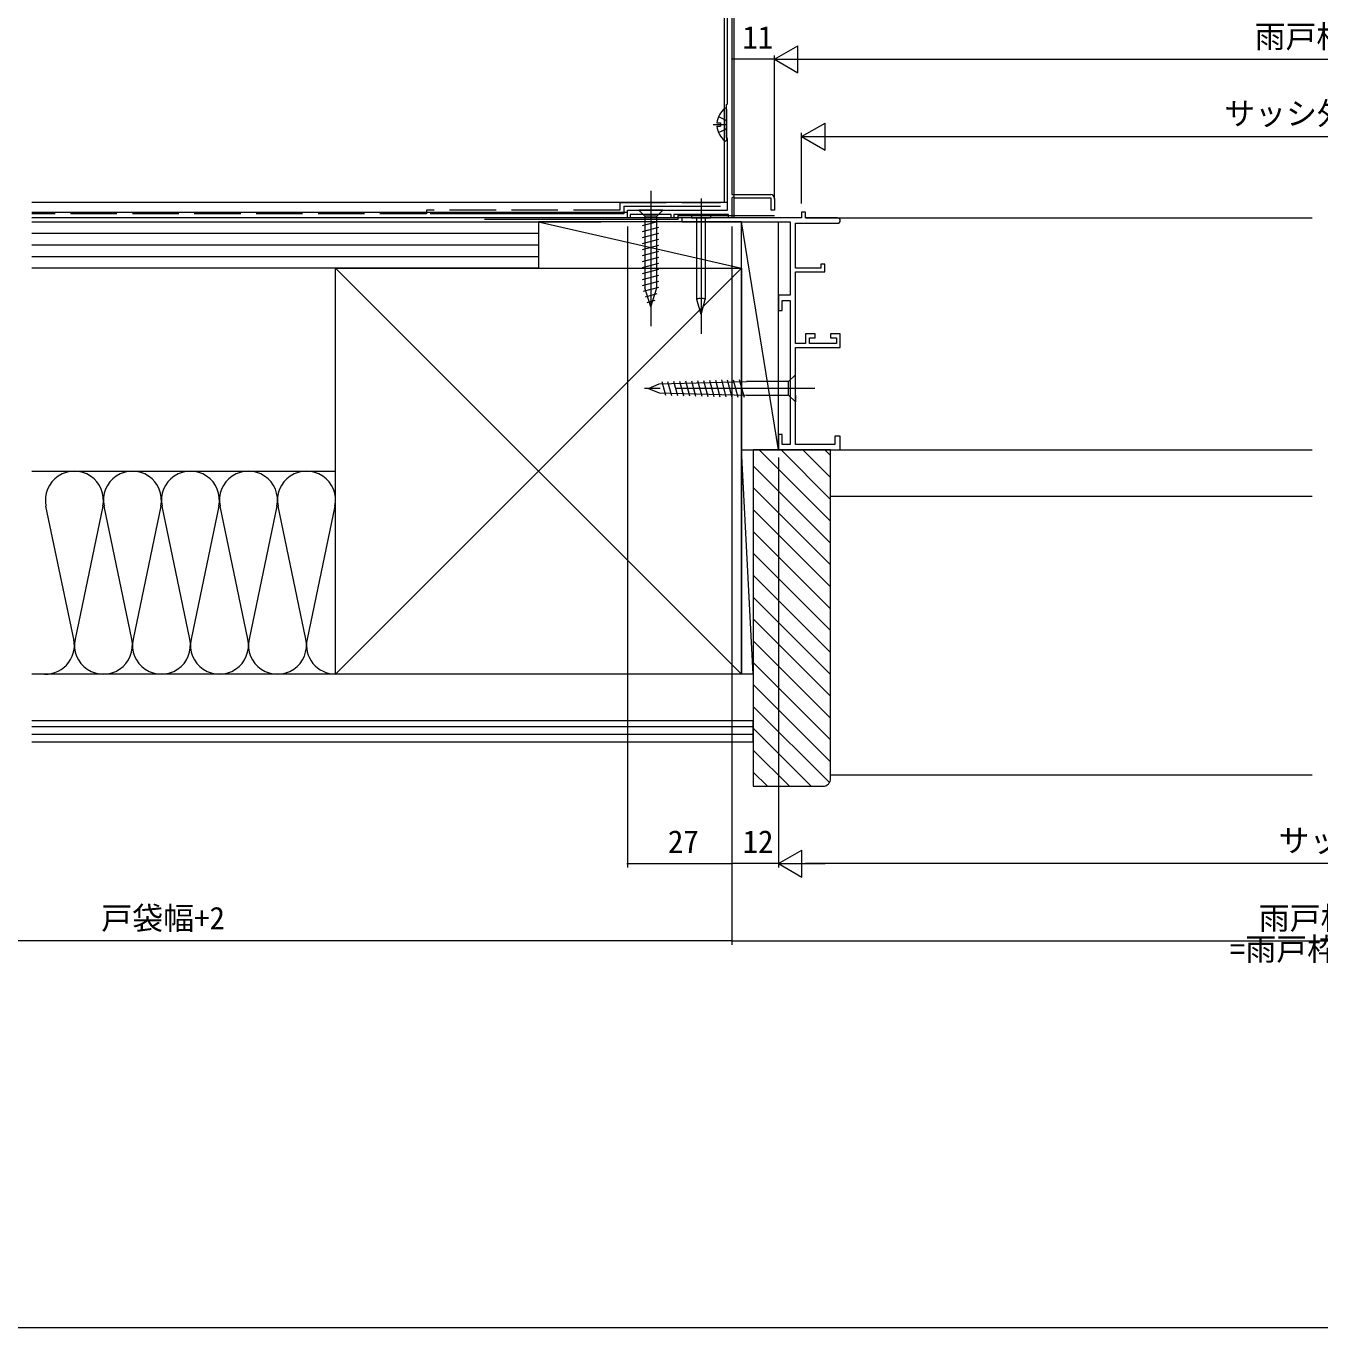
# Model space of a CAD drawing. Units: millimetres, scale not verified. Extents: x -1188 to -148, y -840 to 760.
# Drawn here: x -905 to -570.5, y -840 to -503.3 of the extents above; entities that cross this region are included whole.
import ezdxf
from ezdxf.enums import TextEntityAlignment as Align

# ---------------------------------------------------------------- set-up
doc = ezdxf.new("R2010")
doc.units = ezdxf.units.MM
doc.header["$LTSCALE"] = 4
doc.linetypes.add('CHAIN2', pattern=[12, 9, -1, 1, -1])
doc.linetypes.add('DASHED3', pattern=[4, 3, -1])
for name, color, linetype, lineweight in [('0-2_YKK_ZWAK', 7, 'Continuous', 9), ('0-3_YKK_D', 6, 'Continuous', 9), ('0-4_YKK_11', 7, 'Continuous', 9), ('0-5_YKK_12', 2, 'Continuous', 9), ('0-6_YSS_K', 3, 'Continuous', 9), ('0-7_YKK_13', 4, 'Continuous', 9)]:
    doc.layers.add(name, color=color, linetype=linetype, lineweight=lineweight)
doc.styles.add('ＭＳ ゴシック', font='')
doc.styles.get('ＭＳ ゴシック').set_extended_font_data('MS Gothic')

msp = doc.modelspace()

# ---------------------------------------------------------------- linework, layer by layer
at = {"layer": '0-2_YKK_ZWAK'}
msp.add_line((-198, -840), (-1188, -840), dxfattribs=at)
at = {"layer": '0-3_YKK_D'}
for p, q in [((-711.493, -511.921), (-705.431, -508.421)), ((-711.493, -548.121), (-711.493, -510.921)), ((-711.493, -548.121), (-711.493, -510.921)), ((-705.431, -515.421), (-705.431, -508.421)), ((-711.493, -511.921), (-722.493, -511.921)), ((-711.493, -511.921), (-699.369, -511.921)), ((-711.493, -511.921), (-705.431, -515.421)), ((-704.493, -511.921), (-436.493, -511.921)), ((-704.493, -531.921), (-698.431, -528.421)), ((-698.431, -535.421), (-698.431, -528.421)), ((-704.493, -549.22), (-704.493, -530.921)), ((-704.493, -531.921), (-692.369, -531.921)), ((-704.493, -531.921), (-698.431, -535.421)), ((-697.493, -531.921), (-443.493, -531.921)), ((-749.493, -555.121), (-749.493, -720.92)), ((-722.493, -555.121), (-722.493, -720.92)), ((-722.493, -555.121), (-722.493, -720.92)), ((-722.493, -555.121), (-722.493, -740.92)), ((-722.493, -555.121), (-722.493, -740.92)), ((-710.493, -614.92), (-710.493, -720.92)), ((-710.493, -614.92), (-710.493, -720.92)), ((-710.493, -719.92), (-704.431, -716.42)), ((-704.431, -723.42), (-704.431, -716.42)), ((-749.493, -719.92), (-722.493, -719.92)), ((-710.493, -719.92), (-722.493, -719.92)), ((-710.493, -719.92), (-698.369, -719.92)), ((-710.493, -719.92), (-704.431, -723.42)), ((-437.493, -719.92), (-703.493, -719.92)), ((-722.493, -739.92), (-1024.493, -739.92)), ((-722.493, -739.92), (-418.493, -739.92))]:
    msp.add_line(p, q, dxfattribs=at)
for centre, start, end in [((-722.493, -511.921), 0, 180), ((-722.493, -511.921), 180, 0), ((-749.493, -719.92), 0, 180), ((-749.493, -719.92), 180, 0), ((-722.493, -719.92), 0, 180), ((-722.493, -719.92), 0, 180), ((-722.493, -719.92), 180, 0), ((-722.493, -719.92), 180, 0), ((-722.493, -739.92), 0, 180), ((-722.493, -739.92), 0, 180), ((-722.493, -739.92), 180, 0), ((-722.493, -739.92), 180, 0)]:
    msp.add_arc(centre, 0.106, start, end, dxfattribs=at)
at = {"layer": '0-4_YKK_11'}
for p, q in [((-723.693, -523.419), (-723.693, -498.02)), ((-722.493, -496.92), (-722.493, -546.921)), ((-723.893, -523.619), (-723.693, -523.419)), ((-723.893, -532.219), (-723.893, -523.619)), ((-723.693, -532.419), (-723.893, -532.219)), ((-723.693, -550.921), (-723.693, -532.419)), ((-722.493, -546.921), (-712.493, -546.921)), ((-722.193, -547.574), (-722.493, -547.747)), ((-722.493, -547.747), (-722.493, -552.921)), ((-721.766, -547.821), (-722.193, -547.574)), ((-712.393, -547.821), (-721.766, -547.821)), ((-712.393, -550.921), (-712.393, -547.821)), ((-711.493, -547.921), (-711.493, -550.921)), ((-749.493, -550.921), (-723.693, -550.921)), ((-749.493, -552.921), (-749.493, -550.921)), ((-748.793, -552.021), (-748.793, -552.921)), ((-738.193, -552.021), (-748.793, -552.021)), ((-738.193, -552.921), (-738.193, -552.021)), ((-737.493, -552.021), (-737.493, -552.921)), ((-723.393, -552.021), (-737.493, -552.021)), ((-723.393, -552.921), (-723.393, -552.021)), ((-711.493, -550.921), (-712.393, -550.921)), ((-704.493, -551.42), (-704.493, -552.921)), ((-703.493, -551.42), (-704.493, -551.42)), ((-703.493, -552.921), (-703.493, -551.42)), ((-748.793, -552.921), (-749.493, -552.921)), ((-737.493, -552.921), (-738.193, -552.921)), ((-735.493, -552.921), (-735.493, -553.92)), ((-704.493, -552.921), (-735.493, -552.921)), ((-735.493, -553.92), (-707.493, -553.92)), ((-722.493, -552.921), (-723.393, -552.921)), ((-707.493, -553.92), (-707.493, -572.92)), ((-706.093, -554.32), (-695.193, -554.32)), ((-706.093, -565.92), (-706.093, -554.32)), ((-695.193, -552.921), (-703.493, -552.921)), ((-699.493, -564.92), (-699.493, -565.92)), ((-698.493, -564.92), (-699.493, -564.92)), ((-698.493, -566.92), (-698.493, -564.92)), ((-699.493, -565.92), (-706.093, -565.92)), ((-706.093, -566.92), (-698.493, -566.92)), ((-706.093, -585.42), (-706.093, -566.92)), ((-707.493, -572.92), (-710.493, -572.921)), ((-710.493, -572.921), (-710.493, -576.92)), ((-709.493, -574.32), (-707.493, -574.32)), ((-709.493, -576.92), (-709.493, -574.32)), ((-707.493, -574.32), (-707.493, -611.52)), ((-710.493, -576.92), (-709.493, -576.92)), ((-703.493, -585.42), (-706.093, -585.42)), ((-703.493, -582.92), (-703.493, -585.42)), ((-700.993, -582.92), (-703.493, -582.92)), ((-702.493, -583.92), (-700.993, -583.92)), ((-702.493, -585.42), (-702.493, -583.92)), ((-695.493, -585.42), (-702.493, -585.42)), ((-700.993, -583.92), (-700.993, -582.92)), ((-696.993, -582.92), (-696.993, -583.92)), ((-694.493, -582.92), (-696.993, -582.92)), ((-696.993, -583.92), (-695.493, -583.92)), ((-695.493, -583.92), (-695.493, -585.42)), ((-694.493, -586.42), (-694.493, -582.92)), ((-706.093, -586.42), (-694.493, -586.42)), ((-706.093, -611.52), (-706.093, -586.42)), ((-710.493, -608.92), (-710.493, -612.92)), ((-709.493, -608.92), (-710.493, -608.92)), ((-709.493, -611.52), (-709.493, -608.92)), ((-707.493, -611.52), (-709.493, -611.52)), ((-695.893, -611.52), (-706.093, -611.52)), ((-695.893, -609.42), (-695.893, -611.52)), ((-694.493, -609.42), (-695.893, -609.42)), ((-694.493, -612.92), (-694.493, -609.42)), ((-710.493, -612.92), (-694.493, -612.92))]:
    msp.add_line(p, q, dxfattribs=at)
for centre, radius, start, end in [((-712.493, -547.921), 1, 0, 89.99998), ((-695.193, -553.62), 0.7, 270, 89.99997)]:
    msp.add_arc(centre, radius, start, end, dxfattribs=at)
at = {"layer": '0-5_YKK_12'}
for p, q in [((-724.495, -408.417), (-724.495, -548.92)), ((-721.993, -457.217), (-721.993, -552.918)), ((-738.495, -550.919), (-724.495, -550.919)), ((-703.493, -552.92), (-572.493, -552.92)), ((-696.993, -612.92), (-572.493, -612.92)), ((-696.993, -624.92), (-572.493, -624.92))]:
    msp.add_line(p, q, dxfattribs=at)
at = {"layer": '0-6_YSS_K'}
for p, q in [((-723.693, -548.92), (-903.493, -548.92)), ((-903.493, -551.42), (-749.493, -551.42)), ((-750.493, -551.921), (-800.493, -551.921)), ((-750.493, -549.921), (-750.493, -551.921)), ((-750.493, -549.921), (-725.493, -549.921)), ((-734.993, -552.921), (-903.493, -552.921)), ((-903.493, -553.92), (-772.493, -553.92)), ((-903.493, -553.92), (-769.893, -553.92)), ((-872.593, -553.92), (-756.418, -553.92)), ((-736.493, -553.325), (-786.493, -553.325)), ((-772.493, -553.92), (-772.493, -565.92)), ((-772.493, -553.92), (-772.493, -565.92)), ((-772.493, -553.92), (-719.993, -565.92)), ((-719.993, -553.92), (-772.493, -553.92)), ((-736.493, -552.325), (-736.493, -553.325)), ((-736.493, -552.325), (-711.493, -552.325)), ((-719.993, -565.92), (-719.993, -553.92)), ((-719.993, -553.92), (-710.493, -553.92)), ((-710.493, -612.92), (-719.993, -553.92)), ((-719.993, -612.92), (-719.993, -553.92)), ((-710.493, -612.92), (-710.493, -553.92)), ((-903.493, -556.92), (-772.493, -556.92)), ((-903.493, -559.92), (-772.493, -559.92)), ((-903.493, -562.92), (-772.493, -562.92)), ((-772.493, -565.92), (-903.493, -565.92)), ((-824.993, -565.92), (-903.493, -565.92)), ((-824.993, -670.92), (-824.993, -565.92)), ((-719.993, -565.92), (-824.993, -670.92)), ((-719.993, -670.92), (-824.993, -565.92)), ((-824.993, -565.92), (-719.993, -565.92)), ((-772.493, -565.92), (-719.993, -565.92)), ((-719.993, -565.92), (-719.993, -670.92)), ((-719.993, -612.92), (-710.493, -612.92)), ((-719.993, -612.921), (-716.993, -612.921)), ((-716.993, -670.921), (-719.993, -612.921)), ((-719.993, -670.921), (-719.993, -612.921)), ((-696.993, -612.92), (-716.993, -612.92)), ((-716.993, -612.92), (-716.993, -699.92)), ((-716.993, -612.921), (-716.993, -670.921)), ((-696.993, -631.381), (-715.454, -612.92)), ((-696.993, -625.725), (-709.797, -612.92)), ((-696.993, -620.068), (-704.14, -612.92)), ((-696.993, -614.411), (-698.483, -612.92)), ((-696.993, -697.92), (-696.993, -612.92)), ((-903.493, -618.42), (-824.993, -618.42)), ((-696.993, -637.038), (-716.993, -617.038)), ((-696.993, -642.695), (-716.993, -622.695)), ((-892.651, -661.889), (-899.835, -627.452)), ((-885.151, -627.452), (-892.335, -661.889)), ((-877.651, -661.889), (-884.835, -627.452)), ((-870.151, -627.452), (-877.335, -661.889)), ((-862.651, -661.889), (-869.835, -627.452)), ((-855.151, -627.452), (-862.335, -661.889)), ((-847.651, -661.889), (-854.835, -627.452)), ((-840.151, -627.452), (-847.335, -661.889)), ((-832.651, -661.889), (-839.835, -627.452)), ((-825.151, -627.452), (-832.335, -661.889)), ((-696.993, -648.352), (-716.993, -628.352)), ((-696.993, -654.009), (-716.993, -634.009)), ((-696.993, -659.666), (-716.993, -639.666)), ((-696.993, -665.323), (-716.993, -645.322)), ((-696.993, -670.979), (-716.993, -650.979)), ((-696.993, -676.636), (-716.993, -656.636)), ((-696.993, -682.293), (-716.993, -662.293)), ((-696.993, -687.95), (-716.993, -667.95)), ((-824.993, -670.92), (-903.493, -670.92)), ((-719.993, -670.92), (-824.993, -670.92)), ((-716.993, -670.921), (-719.993, -670.921)), ((-696.993, -693.607), (-716.993, -673.607)), ((-697.289, -698.968), (-716.993, -679.264)), ((-903.493, -682.92), (-716.993, -682.92)), ((-716.993, -688.42), (-716.993, -682.92)), ((-903.493, -684.42), (-716.993, -684.42)), ((-903.493, -686.42), (-716.993, -686.42)), ((-701.993, -699.92), (-716.993, -684.92)), ((-903.493, -688.42), (-716.993, -688.42)), ((-707.65, -699.92), (-716.993, -690.577)), ((-713.307, -699.92), (-716.993, -696.234)), ((-696.993, -696.92), (-572.493, -696.92)), ((-716.993, -699.92), (-698.993, -699.92))]:
    msp.add_line(p, q, dxfattribs=at)
at = {"layer": '0-6_YSS_K', "linetype": 'DASHED3'}
for p, q in [((-801.493, -551.921), (-903.493, -551.921)), ((-801.493, -550.921), (-801.493, -551.921)), ((-751.493, -550.921), (-801.493, -550.921)), ((-751.493, -548.92), (-751.493, -550.921)), ((-751.493, -548.92), (-725.493, -548.92))]:
    msp.add_line(p, q, dxfattribs=at)
at = {"layer": '0-6_YSS_K'}
for centre, radius, start, end in [((-892.493, -625.92), 7.5, 348.21645, 191.78352), ((-877.493, -625.92), 7.5, 348.21645, 191.78352), ((-862.493, -625.92), 7.5, 348.21645, 191.78352), ((-847.493, -625.92), 7.5, 348.21645, 191.78352), ((-832.493, -625.92), 7.5, 348.21645, 191.78352), ((-899.993, -663.42), 7.5, 261.49733, 11.78352), ((-884.993, -663.42), 7.5, 168.21645, 11.78352), ((-869.993, -663.42), 7.5, 168.21645, 11.78352), ((-854.993, -663.42), 7.5, 168.21645, 11.78352), ((-839.993, -663.42), 7.5, 168.21645, 11.78352), ((-824.993, -663.42), 7.5, 168.21645, 269.99998), ((-698.993, -697.92), 2, 269.99998, 359.99997)]:
    msp.add_arc(centre, radius, start, end, dxfattribs=at)
at = {"layer": '0-7_YKK_13'}
for p, q in [((-723.893, -524.843), (-723.893, -532.795)), ((-726.376, -529.244), (-725.493, -529.244)), ((-740.393, -550.921), (-746.593, -550.921)), ((-740.393, -550.921), (-741.943, -552.471)), ((-732.961, -552.098), (-732.961, -552.921)), ((-728.026, -552.098), (-732.961, -552.098)), ((-728.026, -552.098), (-728.026, -552.921)), ((-745.593, -554.897), (-741.393, -553.772)), ((-745.593, -556.45), (-741.393, -555.324)), ((-741.943, -552.471), (-745.043, -552.471)), ((-732.961, -552.921), (-728.026, -552.921)), ((-731.543, -574.002), (-731.543, -552.921)), ((-729.443, -552.921), (-729.443, -574.002)), ((-745.593, -558.003), (-741.393, -556.877)), ((-745.593, -559.556), (-741.393, -558.43)), ((-745.593, -561.109), (-741.393, -559.983)), ((-745.593, -562.661), (-741.393, -561.536)), ((-745.593, -564.214), (-741.393, -563.089)), ((-745.593, -565.767), (-741.393, -564.642)), ((-745.593, -567.32), (-741.393, -566.195)), ((-745.593, -568.873), (-741.393, -567.748)), ((-745.593, -570.426), (-741.393, -569.301)), ((-745.334, -571.91), (-741.393, -570.854)), ((-743.493, -575.92), (-745.043, -571.005)), ((-744.883, -573.342), (-741.847, -572.528)), ((-744.431, -574.774), (-742.382, -574.224)), ((-730.493, -577.92), (-729.443, -574.002)), ((-744.093, -597.02), (-741.277, -595.854)), ((-741.277, -595.854), (-718.76, -595.271)), ((-740.666, -595.255), (-739.713, -598.811)), ((-739.123, -595.215), (-738.149, -598.852)), ((-737.581, -595.175), (-736.585, -598.892)), ((-736.039, -595.135), (-735.021, -598.933)), ((-734.497, -595.095), (-733.458, -598.973)), ((-732.955, -595.055), (-731.894, -599.014)), ((-731.412, -595.015), (-730.33, -599.054)), ((-729.87, -594.975), (-728.766, -599.095)), ((-728.328, -594.935), (-727.203, -599.135)), ((-726.786, -594.895), (-725.639, -599.176)), ((-725.244, -594.855), (-724.075, -599.216)), ((-723.701, -594.815), (-722.511, -599.257)), ((-722.159, -594.775), (-720.948, -599.297)), ((-720.617, -594.735), (-719.384, -599.338)), ((-707.843, -595.271), (-718.76, -595.271)), ((-706.093, -593.52), (-707.843, -595.271)), ((-707.843, -598.771), (-707.843, -595.271)), ((-706.093, -595.271), (-706.093, -593.52)), ((-706.093, -598.771), (-706.093, -595.271)), ((-744.093, -597.02), (-741.277, -598.187)), ((-741.277, -598.187), (-718.76, -598.771)), ((-718.76, -598.771), (-707.843, -598.771)), ((-706.093, -600.521), (-707.843, -598.771)), ((-706.093, -598.771), (-706.093, -600.521))]:
    msp.add_line(p, q, dxfattribs=at)
at = {"layer": '0-7_YKK_13', "linetype": 'DASHED3'}
for p, q in [((-725.97, -526.744), (-724.105, -527.674)), ((-724.105, -527.674), (-723.893, -528.072))]:
    msp.add_line(p, q, dxfattribs=at)
at = {"layer": '0-7_YKK_13', "linetype": 'CHAIN2'}
for p, q in [((-727.393, -528.819), (-723.893, -528.819)), ((-743.493, -545.921), (-743.493, -580.92)), ((-730.493, -547.92), (-730.493, -582.92)), ((-701.093, -597.02), (-749.093, -597.02))]:
    msp.add_line(p, q, dxfattribs=at)
at = {"layer": '0-7_YKK_13'}
for points in [[(-726.376, -528.394), (-725.493, -528.394), (-725.493, -529.244)], [(-746.593, -550.921), (-745.043, -552.471), (-745.043, -571.005)], [(-743.493, -575.92), (-741.943, -571.005), (-741.943, -552.471)], [(-730.493, -573.864), (-730.493, -577.92), (-731.543, -574.002)]]:
    msp.add_lwpolyline(points, dxfattribs=at)
at = {"layer": '0-7_YKK_13', "linetype": 'DASHED3'}
msp.add_lwpolyline([(-725.97, -530.894), (-724.105, -529.964), (-723.893, -529.566)], dxfattribs=at)
at = {"layer": '0-7_YKK_13'}
for centre, radius, start, end in [((-721.093, -528.819), 5.3, 127.71408, 175.40057), ((-724.167, -524.843), 0.274, 0, 127.71408), ((-721.093, -528.819), 5.3, 184.59941, 232.2859), ((-724.167, -532.795), 0.274, 232.2859, 0), ((-730.9, -574.832), 1.05, 67.21414, 127.78584), ((-730.086, -574.832), 1.05, 52.21414, 112.78584)]:
    msp.add_arc(centre, radius, start, end, dxfattribs=at)

# ---------------------------------------------------------------- texts
at = {"layer": '0-3_YKK_D', "color": 4, "style": 'ＭＳ ゴシック'}
for s, p in [('11', (-719.807, -510.921)), ('雨戸枠内々W', (-587.403, -510.723)), ('サッシ外々寸法ｗ', (-595.26, -530.646)), ('27', (-739.051, -718.92)), ('12', (-719.746, -718.92)), ('サッシW', (-581.177, -718.646)), ('戸袋幅+2', (-885.554, -738.707)), ('雨戸枠幅WA', (-586.323, -738.723)), ('=雨戸枠内々W+22', (-593.786, -746.723))]:
    msp.add_text(s, height=5.865, dxfattribs=at).set_placement(p, align=Align.BOTTOM_LEFT)

doc.saveas('drawing.dxf')
